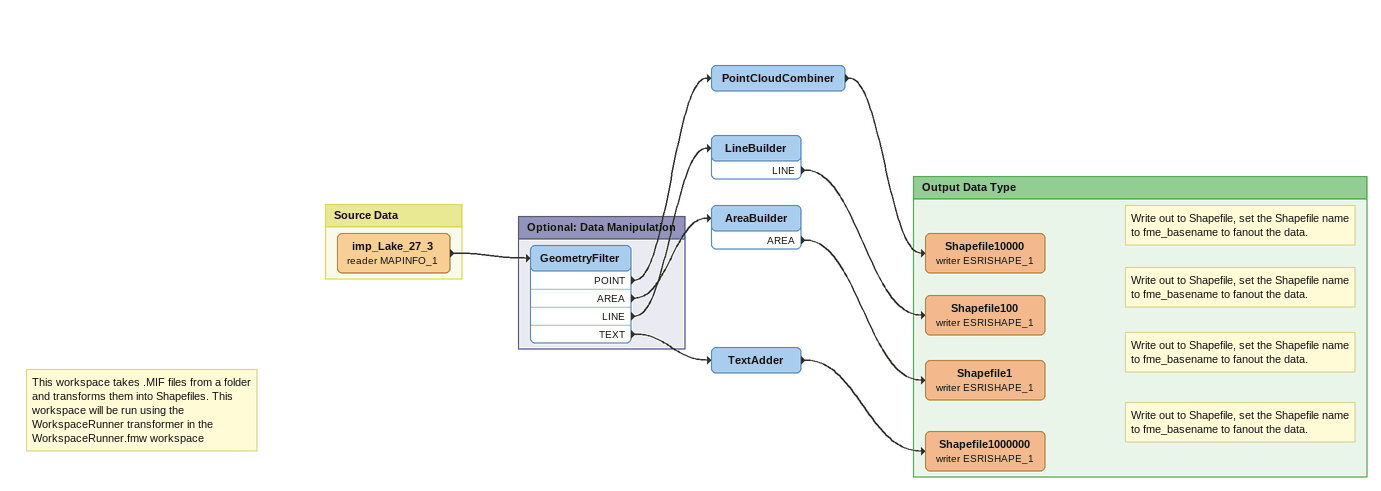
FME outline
PointCloudCombiner
    -> Shapefile10000 (writer ESRISHAPE_1)
LineBuilder
    LINE -> Shapefile100 (writer ESRISHAPE_1)
AreaBuilder
    AREA -> Shapefile1 (writer ESRISHAPE_1)
Note: This workspace takes .MIF files from a folder and transforms them into Shapefiles. This workspace will be run using the WorkspaceRunner transformer in the WorkspaceRunner.fmw workspace
TextAdder
    -> Shapefile1000000 (writer ESRISHAPE_1)

Bookmark: Source Data
imp_Lake_27_3 (reader MAPINFO_1)
    -> GeometryFilter

Bookmark: Optional: Data Manipulation
GeometryFilter
    POINT -> PointCloudCombiner
    AREA -> AreaBuilder
    LINE -> LineBuilder
    TEXT -> TextAdder

Bookmark: Output Data Type
Note: Write out to Shapefile, set the Shapefile name to fme_basename to fanout the data.
Shapefile10000 (writer ESRISHAPE_1)
Note: Write out to Shapefile, set the Shapefile name to fme_basename to fanout the data.
Shapefile100 (writer ESRISHAPE_1)
Note: Write out to Shapefile, set the Shapefile name to fme_basename to fanout the data.
Shapefile1 (writer ESRISHAPE_1)
Note: Write out to Shapefile, set the Shapefile name to fme_basename to fanout the data.
Shapefile1000000 (writer ESRISHAPE_1)
